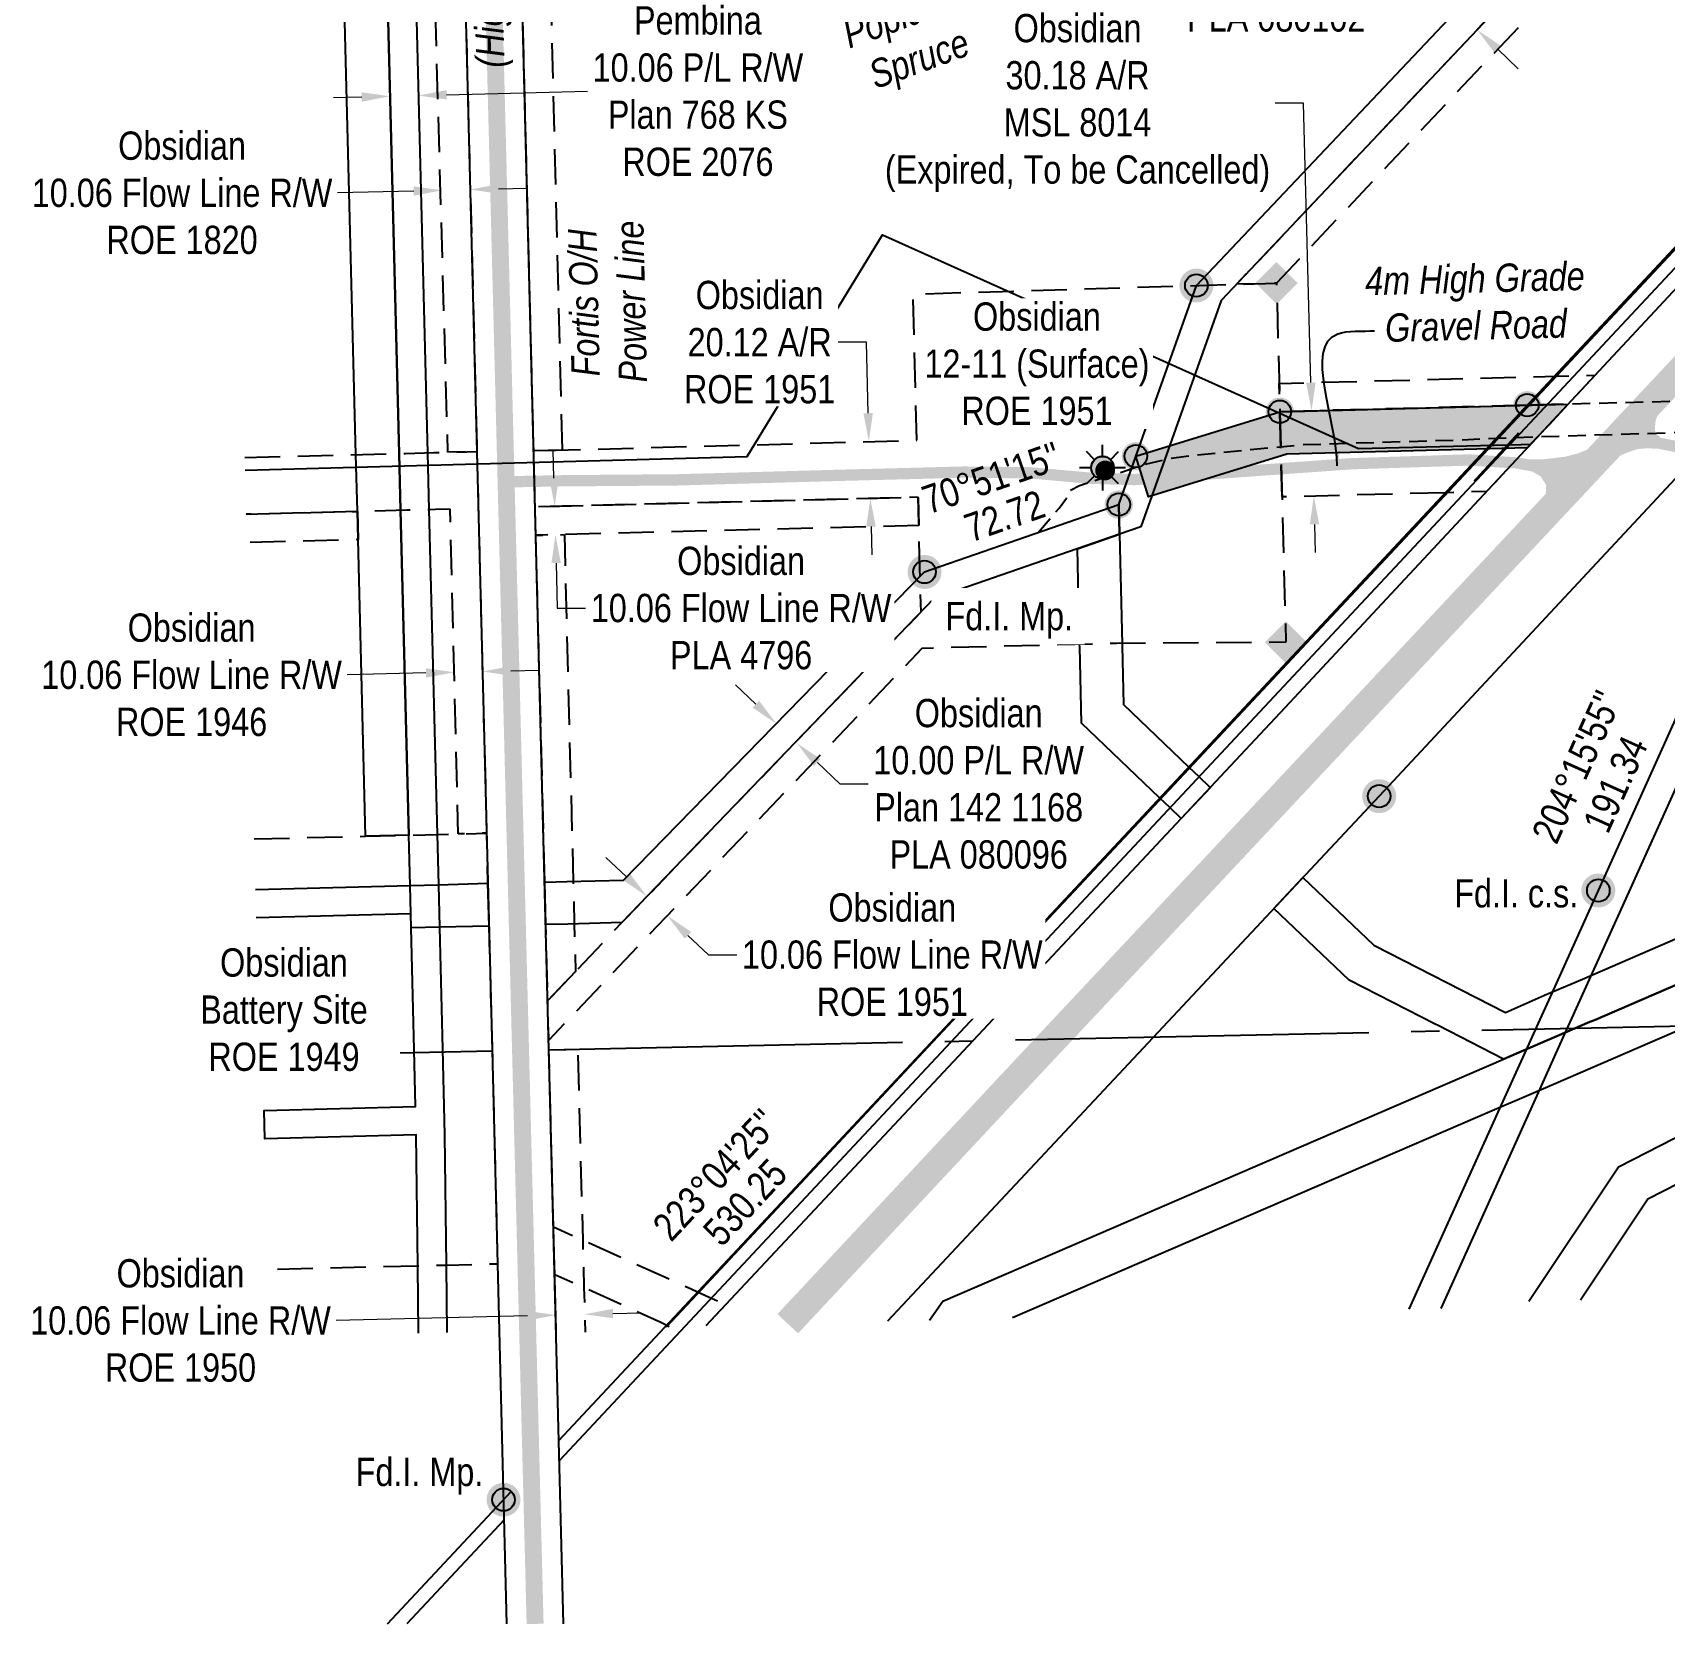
# Model space of a CAD drawing. Extents: x 616014 to 620263, y 5887660 to 5890842.
# Drawn here: x 618886 to 619464, y 5887660 to 5888226 of the extents above; entities that cross this region are included whole.
import ezdxf
from ezdxf.enums import TextEntityAlignment as Align

# ---------------------------------------------------------------- set-up
doc = ezdxf.new("R2010")
doc.units = 0
doc.header["$LTSCALE"] = 5
doc.header["$PDMODE"] = 34
doc.header["$PDSIZE"] = 0.03
for name, pattern in [('foc-ACCESSROAD', [3.75, 2.5, -1.25]), ('foc-FLOWLINE', [3.75, 2.5, -1.25]), ('foc-QUARTERLINE', [33, 25, -3, 2, -3]), ('foc-TIELINE', [1.875, 1.25, -0.625]), ('UG_PIPE', [1.875, 1.25, -0.625])]:
    doc.linetypes.add(name, pattern=pattern)
doc.layers.get('Defpoints').update_dxf_attribs({"color": 9})
for name, color, linetype, lineweight in [('AS-GENERAL', 48, 'Continuous', 18), ('C-AR-T', 13, 'Continuous', 9), ('C-FLOWLINE-T', 13, 'Continuous', 9), ('C-RW-T', 13, 'Continuous', 9), ('C-WS-T', 13, 'Continuous', 9), ('F-RW-T', 190, 'Continuous', 9), ('T-TEXT', 48, 'Continuous', 18)]:
    doc.layers.add(name, color=color, linetype=linetype, lineweight=lineweight)
for name, color, linetype in [('AS-PIPE-UG', 44, 'UG_PIPE'), ('AS-POWER', 104, 'foc-POWER'), ('AS-ROADS', 254, 'Continuous'), ('AS-SYMBOL', 7, 'Continuous'), ('AS-TELUS', 224, 'foc-TEL'), ('C-AR', 13, 'foc-ACCESSROAD'), ('C-FLOWLINE', 13, 'foc-FLOWLINE'), ('C-RW', 13, 'Continuous'), ('C-WS', 13, 'foc-ACCESSROAD'), ('C-WS-S', 8, 'Continuous'), ('F-EZE', 190, 'foc-FLOWLINE'), ('F-RW', 190, 'Continuous'), ('L-BD', 7, 'Continuous'), ('L-MON', 1, 'Continuous'), ('L-SEC', 7, 'Continuous'), ('L-SECQ', 8, 'foc-QUARTERLINE'), ('L-TIE', 7, 'foc-TIELINE'), ('L-TITLEDB', 4, 'Continuous'), ('P-PROPOSED', 10, 'Continuous'), ('P-PROPOSED-H', 21, 'Continuous'), ('T-BUSH-T', 110, 'Continuous')]:
    doc.layers.add(name, color=color, linetype=linetype)
doc.styles.add('80CG', font='ARIALN.TTF', dxfattribs={"height": 10})
doc.styles.add('80L', font='ARIALN.TTF', dxfattribs={"height": 10})
doc.styles.add('80LS', font='ARIALNI.TTF', dxfattribs={"height": 10})
doc.styles.add('foc-LtypeFont', font='ARIALN.TTF', dxfattribs={"height": 7.35})
doc.linetypes.add('foc-POWER', pattern='A,6,-1,["P",foc-LtypeFont,S=0.2,R=0,X=-0.625,Y=-0.75],-1.24,4', length=12.24)
doc.linetypes.add('foc-POWER-NOLINE', pattern='A,0,-4,["P",foc-LtypeFont,S=0.2,R=0,X=-0.625,Y=-0.75],-8.24', length=12.24)
doc.linetypes.add('foc-TEL', pattern='A,2,-1,["T",foc-LtypeFont,S=0.2,R=0,X=-0.425,Y=-0.75],-1.24,8', length=12.24)
doc.linetypes.add('foc-TEL-NOLINE', pattern='A,0,-2,["T",foc-LtypeFont,S=0.2,R=0,X=-0.425,Y=-0.75],-10.24', length=12.24)
doc.dimstyles.new('Compass 5 000', dxfattribs={"dimscale": 5, "dimtxt": 9, "dimasz": 2, "dimexe": 0.2, "dimexo": 0.0625, "dimgap": 0.5, "dimtad": 0, "dimtih": 1, "dimtoh": 1, "dimzin": 0, "dimdsep": 46, "dimtxsty": '80CG', "dimcen": 0.1, "dimse1": 1, "dimse2": 1, "dimclrd": 256, "dimclrt": 256, "dimaunit": 1, "dimadec": 4, "dimazin": 0, "dimtfac": 0.06, "dimtofl": 0, "dimtmove": 0, "dimatfit": 1, "dimfxl": 0.2, "dimtolj": 1, "dimtzin": 0, "dimlwd": -1, "dimarcsym": 0})

# ---------------------------------------------------------------- blocks, each defined once
blk = doc.blocks.new('*D429')
at = {"layer": 'C-RW-T', "transparency": 16777216}
for p, q in [((619375.36, 5888247.66), (619365.36, 5888247.66)), ((619382.85, 5888240.51), (619375.36, 5888247.66)), ((619404.56, 5888219.8), (619411.79, 5888212.89))]:
    blk.add_line(p, q, dxfattribs=at)
for points in [[(619384, 5888241.71), (619381.7, 5888239.3), (619390.09, 5888233.61)], [(619405.71, 5888221), (619403.41, 5888218.59), (619397.32, 5888226.7)]]:
    blk.add_solid(points, dxfattribs=at)
at = {"layer": 'Defpoints', "color": 0, "transparency": 16777216}
for p in [(619415.36, 5888260.1), (619422.6, 5888253.19), (619390.09, 5888233.61)]:
    blk.add_point(p, dxfattribs=at)
at = {"layer": 'C-RW-T', "transparency": 16777216, "insert": (619326.27, 5888247.66), "char_height": 10, "attachment_point": 5, "style": '80CG'}
blk.add_mtext('\\A1;Obsidian\\P10.00 P/L R/W\\PPLA 080102', dxfattribs=at)
blk = doc.blocks.new('*D433')
at = {"layer": 'C-RW-T', "transparency": 16777216}
for p, q in [((619142.25, 5887988.09), (619135, 5887994.97)), ((619163.98, 5887967.46), (619171.94, 5887959.89)), ((619171.94, 5887959.89), (619181.94, 5887959.89))]:
    blk.add_line(p, q, dxfattribs=at)
for points in [[(619143.4, 5887989.3), (619141.1, 5887986.88), (619149.5, 5887981.2)], [(619165.13, 5887968.66), (619162.83, 5887966.25), (619156.73, 5887974.34)]]:
    blk.add_solid(points, dxfattribs=at)
at = {"layer": 'Defpoints', "color": 0, "transparency": 16777216}
for p in [(619156.47, 5887988.55), (619149.5, 5887981.2), (619163.7, 5887981.69)]:
    blk.add_point(p, dxfattribs=at)
at = {"layer": 'C-RW-T', "transparency": 16777216, "insert": (619221.03, 5887959.89), "char_height": 10, "attachment_point": 5, "style": '80CG'}
blk.add_mtext('\\A1;Obsidian\\P10.00 P/L R/W\\PPlan 142 1168\\PPLA 080096', dxfattribs=at)
blk = doc.blocks.new('*D434')
at = {"layer": 'C-AR-T', "transparency": 16777216}
for p, q in [((619181.31, 5888116.13), (619171.31, 5888116.13)), ((619181.95, 5888091.04), (619181.31, 5888116.13)), ((619182.97, 5888050.93), (619183.22, 5888040.93))]:
    blk.add_line(p, q, dxfattribs=at)
for points in [[(619183.62, 5888091.09), (619180.28, 5888091), (619182.2, 5888081.05)], [(619184.63, 5888050.97), (619181.3, 5888050.88), (619182.71, 5888060.92)]]:
    blk.add_solid(points, dxfattribs=at)
at = {"layer": 'Defpoints', "color": 0, "transparency": 16777216}
for p in [(619159.47, 5888080.47), (619182.2, 5888081.05), (619159.98, 5888060.35)]:
    blk.add_point(p, dxfattribs=at)
at = {"layer": 'C-AR-T', "transparency": 16777216, "insert": (619143.57, 5888116.13), "char_height": 10, "attachment_point": 5, "style": '80CG', "bg_fill": 3, "box_fill_scale": 1.1, "bg_fill_color": 256, "bg_fill_true_color": 13158600, "bg_fill_transparency": 0}
blk.add_mtext('\\A1;Obsidian\\P20.12 A/R\\PROE 1951', dxfattribs=at)
blk = doc.blocks.new('*D435')
at = {"layer": 'C-FLOWLINE-T', "transparency": 16777216}
for p, q in [((619096.46, 5887927.02), (619089.22, 5887933.91)), ((619118.24, 5887906.32), (619125.48, 5887899.43)), ((619125.48, 5887899.43), (619135.48, 5887899.43))]:
    blk.add_line(p, q, dxfattribs=at)
for points in [[(619097.61, 5887928.23), (619095.32, 5887925.81), (619103.71, 5887920.13)], [(619119.39, 5887907.53), (619117.09, 5887905.11), (619110.99, 5887913.21)]]:
    blk.add_solid(points, dxfattribs=at)
at = {"layer": 'Defpoints', "color": 0, "transparency": 16777216}
for p in [(619174.93, 5887995.05), (619182.21, 5887988.14), (619103.71, 5887920.13)]:
    blk.add_point(p, dxfattribs=at)
at = {"layer": 'C-FLOWLINE-T', "transparency": 16777216, "insert": (619190.48, 5887899.43), "char_height": 10, "attachment_point": 5, "style": '80CG', "bg_fill": 3, "box_fill_scale": 1.1, "bg_fill_color": 256, "bg_fill_true_color": 13158600, "bg_fill_transparency": 0}
blk.add_mtext('\\A1;Obsidian\\P10.06 Flow Line R/W\\PROE 1951', dxfattribs=at)
blk = doc.blocks.new('*D436')
at = {"layer": 'C-FLOWLINE-T', "transparency": 16777216}
for p, q in [((619070.85, 5888068.09), (619070.6, 5888078.09)), ((619071.61, 5888038.03), (619072.02, 5888022.06)), ((619072.02, 5888022.06), (619082.02, 5888022.06))]:
    blk.add_line(p, q, dxfattribs=at)
for points in [[(619072.52, 5888068.13), (619069.19, 5888068.05), (619071.11, 5888058.09)], [(619073.28, 5888038.07), (619069.95, 5888037.99), (619071.36, 5888048.03)]]:
    blk.add_solid(points, dxfattribs=at)
at = {"layer": 'Defpoints', "color": 0, "transparency": 16777216}
for p in [(619148.77, 5888060.06), (619071.36, 5888048.03), (619149.03, 5888050)]:
    blk.add_point(p, dxfattribs=at)
at = {"layer": 'C-FLOWLINE-T', "transparency": 16777216, "insert": (619137.02, 5888022.06), "char_height": 10, "attachment_point": 5, "style": '80CG', "bg_fill": 3, "box_fill_scale": 1.1, "bg_fill_color": 256, "bg_fill_true_color": 13158600, "bg_fill_transparency": 0}
blk.add_mtext('\\A1;Obsidian\\P10.06 Flow Line R/W\\PPLA 4796', dxfattribs=at)
blk = doc.blocks.new('*D438')
at = {"layer": 'Defpoints', "color": 0, "transparency": 16777216}
for p in [(619012.66, 5888210.56), (619022.72, 5888210.82), (619022.9, 5888203.42)]:
    blk.add_point(p, dxfattribs=at)
at = {"layer": 'F-RW-T', "transparency": 16777216}
for p, q in [((619002.85, 5888202.91), (618992.86, 5888202.66)), ((619032.9, 5888203.68), (619082.66, 5888204.94))]:
    blk.add_line(p, q, dxfattribs=at)
for points in [[(619002.81, 5888204.58), (619002.9, 5888201.25), (619012.85, 5888203.17)], [(619032.86, 5888205.34), (619032.94, 5888202.01), (619022.9, 5888203.42)]]:
    blk.add_solid(points, dxfattribs=at)
at = {"layer": 'F-RW-T', "transparency": 16777216, "insert": (619121.74, 5888204.94), "char_height": 10, "attachment_point": 5, "style": '80CG'}
blk.add_mtext('\\A1;Pembina\\P10.06 P/L R/W\\PPlan 768 KS\\PROE 2076', dxfattribs=at)
blk = doc.blocks.new('*D441')
at = {"layer": 'C-FLOWLINE-T', "transparency": 16777216}
for p, q in [((619021.25, 5888169.65), (618994.33, 5888168.96)), ((619051.23, 5888170.41), (619061.23, 5888170.66))]:
    blk.add_line(p, q, dxfattribs=at)
for points in [[(619051.19, 5888172.08), (619051.27, 5888168.74), (619041.23, 5888170.16)], [(619021.2, 5888171.31), (619021.29, 5888167.98), (619031.24, 5888169.9)]]:
    blk.add_solid(points, dxfattribs=at)
at = {"layer": 'Defpoints', "color": 0, "transparency": 16777216}
for p in [(619031.24, 5888169.9), (619031.46, 5888161.15), (619041.46, 5888161.4)]:
    blk.add_point(p, dxfattribs=at)
at = {"layer": 'C-FLOWLINE-T', "transparency": 16777216, "insert": (618939.33, 5888168.96), "char_height": 10, "attachment_point": 5, "style": '80CG'}
blk.add_mtext('\\A1;Obsidian\\P10.06 Flow Line R/W\\PROE 1820', dxfattribs=at)
blk = doc.blocks.new('*D442')
at = {"layer": 'C-FLOWLINE-T', "transparency": 16777216}
for p, q in [((619025.57, 5887999.14), (618997.7, 5887998.44)), ((619055.56, 5887999.9), (619065.56, 5888000.16))]:
    blk.add_line(p, q, dxfattribs=at)
for points in [[(619025.53, 5888000.81), (619025.62, 5887997.48), (619035.57, 5887999.4)], [(619055.52, 5888001.57), (619055.6, 5887998.24), (619045.56, 5887999.65)]]:
    blk.add_solid(points, dxfattribs=at)
at = {"layer": 'Defpoints', "color": 0, "transparency": 16777216}
for p in [(619035.56, 5887999.7), (619035.57, 5887999.4), (619045.55, 5887999.95)]:
    blk.add_point(p, dxfattribs=at)
at = {"layer": 'C-FLOWLINE-T', "transparency": 16777216, "insert": (618942.7, 5887998.44), "char_height": 10, "attachment_point": 5, "style": '80CG'}
blk.add_mtext('\\A1;Obsidian\\P10.06 Flow Line R/W\\PROE 1946', dxfattribs=at)
blk = doc.blocks.new('*D452')
at = {"layer": 'C-FLOWLINE-T', "transparency": 16777216}
for p, q in [((619061.53, 5887771.73), (618993.78, 5887770.01)), ((619091.71, 5887772.5), (619101.71, 5887772.75))]:
    blk.add_line(p, q, dxfattribs=at)
for points in [[(619061.49, 5887773.4), (619061.57, 5887770.07), (619071.53, 5887771.99)], [(619091.67, 5887774.17), (619091.75, 5887770.83), (619081.71, 5887772.25)]]:
    blk.add_solid(points, dxfattribs=at)
at = {"layer": 'Defpoints', "color": 0, "transparency": 16777216}
for p in [(619070.3, 5887820.15), (619080.49, 5887820.41), (619071.53, 5887771.99)]:
    blk.add_point(p, dxfattribs=at)
at = {"layer": 'C-FLOWLINE-T', "transparency": 16777216, "insert": (618938.78, 5887770.01), "char_height": 10, "attachment_point": 5, "style": '80CG'}
blk.add_mtext('\\A1;Obsidian\\P10.06 Flow Line R/W\\PROE 1950', dxfattribs=at)
blk = doc.blocks.new('RISER')
h = blk.add_hatch(color=255)
h.dxf.hatch_style = 1
edge = h.paths.add_edge_path()
edge.add_arc((0, 0), 0.7, 0, 360)
blk.add_hatch(color=13).paths.add_polyline_path([(0.58, -0.15), (-0.58, -0.15, 0.774597)])
at = {"color": 13}
blk.add_line((-0.58, -0.15), (0.58, -0.15), dxfattribs=at)
blk.add_circle((0, 0), 0.6, dxfattribs=at)
blk = doc.blocks.new('GAS')
h = blk.add_hatch(color=255)
h.dxf.hatch_style = 1
edge = h.paths.add_edge_path()
edge.add_arc((0, 0), 0.9, 0, 360)
for p, q in [((0, 0.81), (0, 1.62)), ((-0.81, 0), (-1.62, 0)), ((-0.57, 0.57), (-1.14, 1.14)), ((0.57, 0.57), (1.14, 1.14)), ((1.62, 0), (0.81, 0)), ((-0.57, -0.57), (-1.14, -1.14)), ((0, -0.81), (0, -1.62)), ((1.14, -1.14), (0.57, -0.57))]:
    blk.add_line(p, q)
blk.add_circle((0, 0), 0.8)
blk = doc.blocks.new('fdia')
at = {"color": 255, "const_width": 1}
blk.add_lwpolyline([(-0.5, 0, 1), (0.5, 0, 1)], format="xyb", close=True, dxfattribs=at)
blk = doc.blocks.new('Fdiaa')
blk.add_blockref('fdia', (0, 0))
blk = doc.blocks.new('fdib')
at = {"color": 1, "const_width": 1.6}
blk.add_lwpolyline([(-0.4, 0, 1), (0.4, 0, 1)], format="xyb", close=True, dxfattribs=at)
at = {"color": 1}
blk.add_circle((0, 0), 0.8, dxfattribs=at)
blk = doc.blocks.new('Fdibb')
blk.add_blockref('fdib', (0, 0))
blk = doc.blocks.new('fdicc')
for name in ['Fdibb', 'Fdiaa']:
    blk.add_blockref(name, (0, 0))
blk = doc.blocks.new('FDI')
blk.add_blockref('fdicc', (0, 0))
blk = doc.blocks.new('PLIA')
at = {"color": 255, "const_width": 1}
blk.add_lwpolyline([(-0.5, 0, 1), (0.5, 0, 1)], format="xyb", close=True, dxfattribs=at)
blk = doc.blocks.new('PLIAA')
blk.add_blockref('PLIA', (0, 0))
blk = doc.blocks.new('PLIB')
at = {"color": 1}
blk.add_circle((0, 0), 0.8, dxfattribs=at)
blk = doc.blocks.new('PLIBB')
blk.add_blockref('PLIB', (0, 0))
blk = doc.blocks.new('PLICC')
for name in ['PLIAA', 'PLIBB']:
    blk.add_blockref(name, (0, 0))
blk = doc.blocks.new('PLI')
blk.add_blockref('PLICC', (0, 0))
blk = doc.blocks.new('SMONA')
blk.add_hatch(color=255).paths.add_polyline_path([(0, -1.49), (1.49, 0), (0, 1.49), (-1.49, 0)])
blk = doc.blocks.new('SMONAA')
blk.add_blockref('SMONA', (0, 0))
blk = doc.blocks.new('SMONB')
at = {"color": 1}
blk.add_solid([(0, 1.2), (1.2, 0), (-1.2, 0), (0, -1.2)], dxfattribs=at)
blk = doc.blocks.new('SMONBB')
blk.add_blockref('SMONB', (0, 0))
blk = doc.blocks.new('SMONCC')
for name in ['SMONAA', 'SMONBB']:
    blk.add_blockref(name, (0, 0))
blk = doc.blocks.new('FDIBAR')
blk.add_blockref('SMONCC', (0, 0))
blk = doc.blocks.new('*D482')
at = {"layer": 'C-AR-T', "transparency": 16777216}
for p, q in [((619335.93, 5888200.77), (619325.93, 5888200.77)), ((619338.5, 5888101.88), (619335.93, 5888200.77)), ((619339.8, 5888051.72), (619340.06, 5888041.73))]:
    blk.add_line(p, q, dxfattribs=at)
for points in [[(619340.17, 5888101.92), (619336.83, 5888101.83), (619338.76, 5888091.88)], [(619341.47, 5888051.77), (619338.14, 5888051.68), (619339.54, 5888061.72)]]:
    blk.add_solid(points, dxfattribs=at)
at = {"layer": 'Defpoints', "color": 0, "transparency": 16777216}
for p in [(619338.76, 5888091.88), (619379.31, 5888092.93), (619380.09, 5888062.77)]:
    blk.add_point(p, dxfattribs=at)
at = {"layer": 'C-AR-T', "transparency": 16777216, "insert": (619255.99, 5888200.77), "char_height": 10, "attachment_point": 5, "style": '80CG'}
blk.add_mtext('\\A1;Obsidian\\P30.18 A/R\\PMSL 8014\\P(Expired, To be Cancelled)', dxfattribs=at)

msp = doc.modelspace()

# ---------------------------------------------------------------- hatches: boundary and pattern name
at = {"layer": 'AS-ROADS'}
h = msp.add_hatch(color=256, dxfattribs=at)
h.dxf.hatch_style = 1
h.paths.add_polyline_path([(619445.859, 5888074.899), (619448.804, 5888076.444), (619450.497, 5888077.18), (619454.067, 5888078.357), (619457.233, 5888078.652), (619459.552, 5888078.541), (619462.349, 5888078.431), (619460.755, 5888080.551), (619461.721, 5888082.054), (619462.679, 5888082.054), (619462.126, 5888082.459), (619461.058, 5888083.379), (619460.285, 5888084.373), (619460.138, 5888085.846), (619460.434, 5888088.538), (619461.796, 5888092.072), (619449.764, 5888086.753), (619446.441, 5888078.036), (619446.287, 5888076.357)])
h = msp.add_hatch(color=256, dxfattribs=at)
h.dxf.hatch_style = 1
h.paths.add_polyline_path([(619415.074, 5888071.389), (619419.756, 5888068.674), (619421.723, 5888065.586), (619421.536, 5888060.906), (619425.001, 5888062.403), (619432.68, 5888073.635), (619437.46, 5888076.365), (619438.584, 5888079.079), (619432.965, 5888076.833), (619428.657, 5888075.709), (619422.663, 5888074.961), (619419.666, 5888074.68), (619415.546, 5888074.68), (619414.422, 5888073.089)])
at = {"layer": 'P-PROPOSED-H'}
h = msp.add_hatch(color=256, dxfattribs=at)
h.dxf.hatch_style = 1
h.paths.add_polyline_path([(619429.463, 5888094.238), (619415.047, 5888078.773), (619330.001, 5888076.563), (619281.082, 5888061.406), (619276.618, 5888075.815), (619327.527, 5888091.588)])

# ---------------------------------------------------------------- linework, layer by layer
at = {"layer": 'AS-GENERAL', "const_width": 1, "flags": 128}
msp.add_lwpolyline([(619396.422, 5888066.945), (619412.126, 5888083.986)], dxfattribs=at)
at = {"layer": 'AS-POWER', "linetype": 'foc-POWER-NOLINE', "flags": 128}
msp.add_lwpolyline([(619071.591, 5887766.792), (619069.077, 5887865.833), (619048.659, 5888670.263), (619046.103, 5888770.448)], dxfattribs=at)
at = {"layer": 'AS-POWER', "flags": 128}
msp.add_lwpolyline([(618961.613, 5888070.937), (619139.144, 5888075.763), (619187.053, 5888154.167), (619355.339, 5888078.56), (619412.867, 5888079.977), (619416.251, 5888080.064)], dxfattribs=at)
at = {"layer": 'AS-ROADS', "flags": 128}
for points, const_width in [([(619036.051, 5888770.169), (619038.083, 5888690.102), (619059.022, 5887865.662), (619064.174, 5887662.716)], 5.998), ([(619153.516, 5887768.918), (619234.04, 5887855.123), (619307.283, 5887933.233), (619317.547, 5887944.204), (619413.362, 5888046.465), (619442.458, 5888077.524), (619452.1, 5888087.819), (619491.571, 5888129.965), (619500.931, 5888139.981), (619511.556, 5888151.333), (619614.972, 5888262.279), (619636.271, 5888285.135), (619792.092, 5888451.78), (619802.367, 5888462.769), (619873.71, 5888539.057), (619955.396, 5888626.399)], 9.993), ([(619447.796, 5888083.224), (619477.513, 5888077.264), (619500.324, 5888077.509), (619544.114, 5888078.934), (619594.385, 5888080.159), (619624.26, 5888081.318), (619640.407, 5888072.936), (619663.631, 5888066.608), (619674.326, 5888069.796), (619677.34, 5888079.895), (619673.197, 5888087.544), (619663.703, 5888090.028), (619648.939, 5888085.981), (619624.26, 5888081.318)], 3.999), ([(619056.527, 5888066.817), (619074.535, 5888067.146), (619114.133, 5888067.456), (619171.534, 5888069.062), (619215.681, 5888070.208), (619239.088, 5888069.973), (619260.338, 5888068.059), (619276.164, 5888067.565), (619313.57, 5888070.378), (619353.15, 5888073.19), (619394.434, 5888074.503), (619411.06, 5888073.47), (619434.818, 5888069.369)], 3.999)]:
    msp.add_lwpolyline(points, dxfattribs=dict(at, const_width=const_width))
at = {"layer": 'AS-TELUS', "linetype": 'foc-TEL-NOLINE', "flags": 128}
msp.add_lwpolyline([(619110.618, 5887767.805), (619121.466, 5887779.395), (619204.789, 5887868.666), (619284.984, 5887954.196), (619383.961, 5888059.945), (619480.386, 5888162.978), (619613.77, 5888306.537), (619768.632, 5888472.789), (619858.443, 5888569.353), (619954.262, 5888672.259)], dxfattribs=at)
at = {"layer": 'C-AR', "flags": 128}
msp.add_lwpolyline([(619111.576, 5887767.83), (619108.641, 5887769.339), (619079.141, 5887782.668), (619071.098, 5887786.237), (619070.668, 5887803.165), (619078.688, 5887799.605), (619119.639, 5887781.102), (619124.448, 5887778.929), (619131.559, 5887775.62), (619124.58, 5887768.167)], dxfattribs=at)
at = {"layer": 'C-FLOWLINE', "flags": 128}
msp.add_lwpolyline([(619199.883, 5888051.289), (619072.234, 5888048.051), (619064.457, 5888047.854), (619064.202, 5888057.916), (619199.628, 5888061.352), (619199.883, 5888051.289)], close=True, dxfattribs=at)
msp.add_lwpolyline([(619071.62, 5887765.649), (619071.098, 5887786.237), (619070.668, 5887803.165), (619069.077, 5887865.833), (619079.204, 5887866.09), (619081.009, 5887798.521), (619081.462, 5887781.583), (619081.88, 5887765.915)], dxfattribs=at)
at = {"layer": 'C-RW', "flags": 128}
for points in [[(618951.83, 5888456.529), (618991.155, 5888457.527), (618990.644, 5888477.652), (618985.799, 5888668.629), (619001.052, 5888669.025), (619005.889, 5888478.039), (619006.399, 5888457.915), (619016.452, 5888458.169), (619021.631, 5888458.301), (619033.912, 5888458.613), (619034.166, 5888448.609), (619021.885, 5888448.298), (619016.706, 5888448.164), (619006.652, 5888447.904), (619016.05, 5888076.821), (619016.56, 5888056.695), (619019.471, 5887941.771), (619004.227, 5887941.387), (619001.57, 5888046.307), (619001.317, 5888056.309), (619000.807, 5888076.433), (618991.409, 5888447.51), (618952.085, 5888446.493)], [(619568.018, 5887932.22), (619438.77, 5887876.364), (619437.155, 5887875.683), (619425.52, 5887870.665), (619411.993, 5887864.865), (619406.669, 5887862.565), (619383.478, 5887874.398), (619382.435, 5887874.931), (619352.084, 5887890.418), (619325.427, 5887915.789), (619335.676, 5887926.733), (619360.792, 5887902.802), (619407.321, 5887879.058), (619421.157, 5887885.117), (619434.585, 5887890.792), (619516.148, 5887926.173)], [(618965.299, 5887922.517), (619019.977, 5887923.915), (619029.976, 5887924.167), (619047.373, 5887924.77), (619047.847, 5887909.613), (619030.356, 5887909.178), (619020.302, 5887908.928), (619020.176, 5887913.91), (618965.566, 5887912.518)]]:
    msp.add_lwpolyline(points, dxfattribs=at)
for points in [[(619278.394, 5888050.85), (619270.822, 5888048.222), (619270.577, 5888058.718), (619298.019, 5888136.217), (619592.588, 5888447.813), (619646.093, 5888503.891), (619653.328, 5888496.987), (619592.897, 5888433.651), (619306.746, 5888130.903), (619278.394, 5888050.85)], [(619075.728, 5887910.327), (619067.953, 5887910.128), (619067.573, 5887925.124), (619075.347, 5887925.323), (619095.459, 5887925.837), (619201.9, 5888034.887), (619270.577, 5888058.718), (619270.822, 5888048.222), (619205.177, 5888025.443), (619094.867, 5887910.824), (619075.728, 5887910.327)], [(619302.956, 5887958.629), (619292.668, 5887947.697), (619288.595, 5887951.574), (619284.981, 5887955.017), (619257.386, 5887981.392), (619256.755, 5888008.403), (619256.74, 5888009.05), (619255.945, 5888043.06), (619270.822, 5888048.222), (619271.733, 5888009.383), (619271.748, 5888008.741), (619272.232, 5887988.007), (619295.28, 5887965.957), (619298.889, 5887962.509), (619302.692, 5887958.876)]]:
    msp.add_lwpolyline(points, close=True, dxfattribs=at)
at = {"layer": 'C-WS', "flags": 128}
for points in [[(619717.953, 5888518.723), (619720.341, 5888424.645), (619720.392, 5888422.647), (619718.433, 5888422.597), (619674.047, 5888421.47), (619662.879, 5888421.187), (619593.258, 5888419.421), (619326.359, 5888137.074), (619312.173, 5888136.645), (619592.897, 5888433.651), (619592.588, 5888447.813), (619592.155, 5888462.861), (619591.867, 5888473.511), (619308.301, 5888465.831), (619201.68, 5888462.944), (619054.023, 5888458.945), (619053.512, 5888479.052), (619201.188, 5888483.051), (619307.801, 5888485.938), (619591.374, 5888493.618), (619591.157, 5888502.206), (619590.031, 5888546.553), (619717.165, 5888549.78), (619717.366, 5888541.864), (619717.953, 5888518.723)], [(619327.538, 5888091.588), (619329.651, 5888010.017), (619269.772, 5888009.592), (619200.986, 5888007.846), (619068.99, 5887869.264), (619068.635, 5887883.269), (619076.212, 5887891.191), (619094.867, 5887910.824), (619200.643, 5888020.732), (619200.274, 5888035.878), (619199.883, 5888051.289), (619199.628, 5888061.352), (619064.202, 5888057.916), (619063.7, 5888077.726), (619071.476, 5888077.923), (619199.118, 5888081.477), (619197.806, 5888133.187), (619326.359, 5888137.074), (619327.538, 5888091.588)], [(619386.099, 5888062.931), (619328.319, 5888061.429), (619327.538, 5888091.588), (619429.463, 5888094.238), (619400.631, 5888063.309), (619386.099, 5888062.931)]]:
    msp.add_lwpolyline(points, close=True, dxfattribs=at)
for points in [[(618951.32, 5888476.654), (618990.644, 5888477.652), (619005.889, 5888478.039), (619015.942, 5888478.294), (619033.401, 5888478.737), (619033.911, 5888458.661), (619043.586, 5888077.472), (619033.338, 5888077.252), (619022.509, 5888458.328), (619016.452, 5888458.169), (619006.399, 5888457.915), (618991.155, 5888457.527), (618951.83, 5888456.529)], [(618961.5, 5888075.386), (619003.112, 5888076.442), (619018.35, 5888076.83), (619028.4, 5888077.086), (619033.598, 5888077.218), (619043.586, 5888077.472), (619047.013, 5887942.456), (619037.025, 5887942.202), (619034.109, 5888057.1), (619028.909, 5888056.968), (619018.859, 5888056.712), (619003.622, 5888056.326), (618962.01, 5888055.27)], [(618964.82, 5887940.426), (619004.227, 5887941.387), (619019.471, 5887941.771), (619029.524, 5887942.018), (619034.732, 5887942.145), (619047.013, 5887942.456), (619047.373, 5887924.77), (619047.847, 5887909.613), (619048.942, 5887866.465), (619049.16, 5887857.892), (619050.883, 5887790.019), (619032.714, 5887789.571), (619022.688, 5887789.325), (619007.442, 5887788.951), (618972.181, 5887788.085), (618968.893, 5887788.005)]]:
    msp.add_lwpolyline(points, dxfattribs=at)
at = {"layer": 'F-EZE', "flags": 128}
for points in [[(619073.77, 5888077.981), (619063.7, 5888077.726), (619054.278, 5888448.892), (619064.354, 5888449.147), (619073.77, 5888077.981)], [(619415.017, 5888093.862), (619327.538, 5888091.588), (619327.279, 5888101.581), (619439.017, 5888104.486), (619429.463, 5888094.238), (619415.017, 5888093.862)], [(619078.448, 5887893.544), (619068.635, 5887883.269), (619067.953, 5887910.128), (619067.573, 5887925.123), (619064.457, 5888047.854), (619074.527, 5888048.109), (619077.64, 5887925.381), (619078.021, 5887910.385), (619078.448, 5887893.544)]]:
    msp.add_lwpolyline(points, close=True, dxfattribs=at)
msp.add_lwpolyline([(618962.009, 5888055.311), (619001.317, 5888056.309), (619001.57, 5888046.307), (618962.263, 5888045.309)], dxfattribs=at)
at = {"layer": 'F-RW', "flags": 128}
for points in [[(619072.586, 5887727.601), (619480.546, 5888163.951), (619611.939, 5888308.24), (619633.337, 5888331.303), (619718.433, 5888422.597), (619720.341, 5888424.645), (619766.803, 5888474.493), (619777.22, 5888485.806), (619856.612, 5888571.056), (619954.173, 5888675.833)], [(619954.35, 5888668.702), (619856.789, 5888563.939), (619780.973, 5888482.509), (619770.593, 5888471.36), (619626.915, 5888317.043), (619605.517, 5888293.98), (619484.197, 5888160.537), (619072.767, 5887720.476)], [(619022.98, 5887765.532), (619022.688, 5887789.325), (619022.118, 5887835.706), (618968.55, 5887834.361), (618968.308, 5887844.402), (619021.876, 5887845.746), (619021.395, 5887865.8), (619020.302, 5887908.928), (619020.176, 5887913.91), (619019.977, 5887923.915), (619019.471, 5887941.771), (619016.56, 5888056.695), (619016.05, 5888076.821), (619006.652, 5888447.904)], [(619016.706, 5888448.164), (619026.104, 5888077.077), (619026.614, 5888056.951), (619029.524, 5887942.018), (619029.976, 5887924.167), (619030.356, 5887909.178), (619031.449, 5887866.042), (619032.175, 5887835.753), (619032.714, 5887789.571), (619032.992, 5887765.792)], [(619415.542, 5887776.879), (619447.321, 5887824.473), (619555.734, 5887879.935), (619556.169, 5887879.944), (619691.911, 5887949.604), (619703.419, 5887973.446), (619730.971, 5888032.096), (619728.52, 5888071.533), (619727.538, 5888086.499), (619724.686, 5888130.188), (619797.041, 5888256.177)], [(619810.242, 5888248.442), (619739.982, 5888126.606), (619742.542, 5888087.179), (619743.522, 5888072.21), (619746.305, 5888029.455), (619738.257, 5888012.437), (619723.965, 5887982.222), (619703.31, 5887938.552), (619590.553, 5887880.682), (619590.135, 5887880.674), (619457.697, 5887812.96), (619433.866, 5887777.281)], [(619203.653, 5887770.219), (619208.378, 5887776.941), (619406.669, 5887862.565), (619411.993, 5887864.865), (619425.52, 5887870.665), (619437.155, 5887875.683), (619438.77, 5887876.364), (619568.018, 5887932.22), (619627.38, 5887957.87), (619630.616, 5887959.269), (619708.692, 5887993.008), (619711.342, 5887994.154), (619736.378, 5888012.536), (619807.374, 5888075.572), (619825.297, 5888091.464), (619867.609, 5888128.969), (619965.541, 5888216.027)], [(619966.034, 5888196.118), (619868.105, 5888109.071), (619849.625, 5888092.681), (619831.701, 5888076.783), (619728.034, 5887984.781), (619722.207, 5887982.265), (619701.696, 5887973.406), (619479.951, 5887877.411), (619479.39, 5887877.397), (619416.351, 5887850.153), (619402.659, 5887844.256), (619232.997, 5887770.98)], [(619373.286, 5887774.011), (619404.717, 5887843.707), (619414.048, 5887864.317), (619418.946, 5887875.261), (619423.21, 5887884.571), (619440.161, 5887922.186), (619518.767, 5888096.559), (619541.856, 5888147.778), (619563.204, 5888170.838), (619533.935, 5888105.736), (619449.329, 5887918.053), (619430.06, 5887875.545), (619427.574, 5887870.12), (619418.408, 5887849.606), (619384.481, 5887774.303)], [(619011.923, 5887662.716), (619055.747, 5887709.59)], [(619053.18, 5887699.525), (619018.765, 5887662.716)]]:
    msp.add_lwpolyline(points, dxfattribs=at)
at = {"layer": 'L-SEC'}
for p, q in [((619028.553, 5888669.74), (619048.969, 5887865.407)), ((619069.075, 5887865.917), (619048.659, 5888670.263)), ((619074.233, 5887662.716), (619069.075, 5887865.917)), ((619048.969, 5887865.407), (619054.114, 5887662.716))]:
    msp.add_line(p, q, dxfattribs=at)
at = {"layer": 'L-SECQ'}
for p, q in [((619069.077, 5887865.833), (619838.945, 5887882.142)), ((618949.026, 5887863.29), (619048.969, 5887865.407))]:
    msp.add_line(p, q, dxfattribs=at)
at = {"layer": 'L-TIE'}
msp.add_line((619493.497, 5888095.902), (619429.463, 5888094.238), dxfattribs=at)
at = {"layer": 'L-TITLEDB'}
for points in [[(619954.59, 5888658.984), (619825.261, 5888520.696), (619786.722, 5888479.448), (619776.391, 5888468.392), (619508.372, 5888178.885), (619460.066, 5888127.066), (619329.273, 5887986.761), (619124.58, 5887768.167)], [(619956.202, 5888593.796), (619858.642, 5888489.478), (619820.118, 5888448.246), (619809.857, 5888437.266), (619541.856, 5888147.778), (619493.497, 5888095.902), (619362.669, 5887955.559), (619188.753, 5887769.832)]]:
    msp.add_lwpolyline(points, dxfattribs=at)

# ---------------------------------------------------------------- block references
at = {"layer": 'AS-SYMBOL', "xscale": 4.99821265, "yscale": 4.99821265, "zscale": 4.99821265}
msp.add_blockref('RISER', (619265.759, 5888070.789), dxfattribs=at)
at = {"layer": 'C-WS-S', "xscale": 4.99821265, "yscale": 4.99821265, "zscale": 4.99821265}
msp.add_blockref('GAS', (619264.834, 5888071.76), dxfattribs=at)
at = {"layer": 'L-MON', "xscale": 4.99821265, "yscale": 4.99821265, "zscale": 4.99821265}
for name, p in [('FDIBAR', (619326.359, 5888137.074)), ('FDI', (619298.019, 5888136.217)), ('PLI', (619327.527, 5888091.588)), ('PLI', (619415.024, 5888093.864)), ('PLI', (619276.618, 5888075.815)), ('PLI', (619270.576, 5888058.73)), ('FDI', (619201.9, 5888034.887)), ('FDIBAR', (619329.651, 5888010.017)), ('FDI', (619362.669, 5887955.559)), ('FDI', (619053.016, 5887706.669))]:
    msp.add_blockref(name, p, dxfattribs=at)

# ---------------------------------------------------------------- texts
at = {"layer": 'AS-POWER', "insert": (619089.853, 5888130.321), "char_height": 10, "width": 57.1191, "attachment_point": 5, "rotation": 91.349949, "style": '80CG'}
msp.add_mtext('\\A1;{\\fArial Narrow|b0|i1|c0|p34;Fortis O/H\\PPower Line}', dxfattribs=at)
at = {"layer": 'L-BD', "style": '80L'}
for s, height, rotation, p in [("70°51'15''", 9.9964, 19.146, (619225.494, 5888068.211)), ('72.72', 9.9964, 19.146, (619230.166, 5888054.754)), ("204°15'55''", 9.99643, 65.7345, (619432.487, 5887965.974)), ('191.34', 9.9964, 65.7345, (619446.157, 5887959.812)), ('530.25', 9.9964, 46.9259, (619138.412, 5887811.914))]:
    msp.add_text(s, height=height, rotation=rotation, dxfattribs=at).set_placement(p, align=Align.MIDDLE)
at = {"layer": 'T-BUSH-T', "insert": (619186.824, 5888252.574), "char_height": 9.99643, "width": 56.23269, "attachment_point": 2, "rotation": 20, "style": '80LS'}
msp.add_mtext('40cm Pine,\\PPoplar & Spruce', dxfattribs=at)
at = {"layer": 'T-TEXT', "style": '80LS'}
msp.add_text('(High Grade Gravel)', height=9.99643, rotation=91.454017, dxfattribs=at).set_placement((619047.073, 5888264.768), align=Align.MIDDLE_CENTER)
at = {"layer": 'T-TEXT', "insert": (619396.362, 5888143.696), "char_height": 9.99643, "width": 77.46657, "attachment_point": 2, "rotation": 1.395903, "style": '80LS'}
msp.add_mtext('4m High Grade\\PGravel Road', dxfattribs=at)

# ---------------------------------------------------------------- dimensions: what is measured, and where the dimension line sits
at = {"layer": 'C-FLOWLINE-T'}
for base, p1, p2, angle, text, picture, middle in [((619031.243, 5888169.902), (619041.456, 5888161.401), (619031.465, 5888161.147), 181.453921, 'Obsidian\\P10.06 Flow Line R/W\\PROE 1820', '*D441', (618939.328, 5888168.965)), ((619035.57, 5887999.397), (619045.554, 5887999.95), (619035.563, 5887999.697), 181.453926, 'Obsidian\\P10.06 Flow Line R/W\\PROE 1946', '*D442', (618942.698, 5887998.436)), ((619071.528, 5887771.987), (619080.489, 5887820.409), (619070.304, 5887820.151), 181.454794, 'Obsidian\\P10.06 Flow Line R/W\\PROE 1950', '*D452', (618938.776, 5887770.013))]:
    dim = msp.add_linear_dim(base=base, p1=p1, p2=p2, angle=angle, text=text, dimstyle='Compass 5 000', dxfattribs=at)
    dim.commit()
    dim.dimension.update_dxf_attribs({"geometry": picture, "text_midpoint": middle, "dimtype": 161})
at = {"layer": 'C-RW-T'}
dim = msp.add_linear_dim(base=(619390.086, 5888233.606), p1=(619422.6, 5888253.192), p2=(619415.363, 5888260.097), angle=136.344423, text='Obsidian\\P10.00 P/L R/W\\PPLA 080102', dimstyle='Compass 5 000', dxfattribs=at)
dim.commit()
dim.dimension.update_dxf_attribs({"geometry": '*D429', "text_midpoint": (619326.275, 5888247.656), "dimtype": 161})
at = {"layer": 'F-RW-T'}
dim = msp.add_linear_dim(base=(619022.904, 5888203.422), p1=(619012.663, 5888210.562), p2=(619022.717, 5888210.816), angle=1.450803, text='Pembina\\P10.06 P/L R/W\\PPlan 768 KS\\PROE 2076', dimstyle='Compass 5 000', dxfattribs=at)
dim.commit()
dim.dimension.update_dxf_attribs({"geometry": '*D438', "text_midpoint": (619121.742, 5888204.935), "dimtype": 161})

# ---------------------------------------------------------------- leaders
at = {"layer": 'T-TEXT', "path_type": 1}
msp.add_leader([(619347.852, 5888072.394), (619348.017, 5888119.132), (619361.035, 5888120.245)], dimstyle='Compass 5 000', override={"dimgap": 0.5, "dimtad": 0}, dxfattribs=at)

# ---------------------------------------------------------------- next in the draw order: texts
at = {"layer": 'C-WS-T', "char_height": 10, "width": 78.99495, "attachment_point": 5, "style": '80CG', "bg_fill": 3, "box_fill_scale": 1.15, "bg_fill_color": 256, "bg_fill_true_color": 256, "bg_fill_transparency": 0}
for s, insert in [('\\A1;Obsidian\\P12-11 (Surface)\\PROE 1951', (619241.631, 5888108.5)), ('\\A1;Obsidian\\PBattery Site\\PROE 1949', (618975.373, 5887879.975))]:
    msp.add_mtext(s, dxfattribs=dict(at, insert=insert))
at = {"layer": 'L-MON', "char_height": 9.9847, "attachment_point": 1, "style": '80L', "bg_fill": 3, "box_fill_scale": 1.15, "bg_fill_color": 256, "bg_fill_true_color": 256, "bg_fill_transparency": 0}
for s, width, insert in [('Fd.I. c.s.', 43.00985, (619389.177, 5887926.186)), ('Fd.I. Mp.', 44.27712, (619000.72, 5887721.471))]:
    msp.add_mtext_dynamic_manual_height_columns(s, width=width, gutter_width=50, heights=[0], dxfattribs=dict(at, insert=insert))

# ---------------------------------------------------------------- next in the draw order: dimensions: what is measured, and where the dimension line sits
at = {"layer": 'C-FLOWLINE-T'}
dim = msp.add_linear_dim(base=(619071.361, 5888048.029), p1=(619148.77, 5888060.062), p2=(619149.026, 5888049.999), angle=271.452991, text='Obsidian\\P10.06 Flow Line R/W\\PPLA 4796', dimstyle='Compass 5 000', override={"dimtfill": 1}, dxfattribs=at)
dim.commit()
dim.dimension.update_dxf_attribs({"geometry": '*D436', "text_midpoint": (619137.02, 5888022.059), "dimtype": 161})

# ---------------------------------------------------------------- next in the draw order: linework, layer by layer
at = {"layer": 'AS-PIPE-UG', "flags": 128}
msp.add_lwpolyline([(619242.189, 5888049.012), (619249.483, 5888057.474), (619252.098, 5888060.957), (619253.198, 5888063.608), (619256.678, 5888065.52), (619263.467, 5888067.706), (619266.566, 5888068.655), (619270.853, 5888069.926), (619278.487, 5888072.656), (619289.038, 5888075.188), (619297.266, 5888076.253), (619335.437, 5888079.95), (619389.032, 5888081.544), (619409.78, 5888082.46), (619476.401, 5888084.487), (619493.927, 5888085.121), (619549.521, 5888087.038), (619599.837, 5888088.255), (619617.648, 5888087.74), (619626.673, 5888086.849), (619637.896, 5888085.785), (619647.389, 5888084.34), (619653.182, 5888083.688), (619659.603, 5888083.804), (619665.341, 5888084.192)], dxfattribs=at)
at = {"layer": 'P-PROPOSED', "flags": 128}
msp.add_lwpolyline([(619429.463, 5888094.238), (619415.047, 5888078.773), (619330.001, 5888076.563), (619281.082, 5888061.406), (619276.618, 5888075.815), (619327.527, 5888091.588)], close=True, dxfattribs=at)

# ---------------------------------------------------------------- next in the draw order: block references
at = {"layer": 'L-MON', "xscale": 4.99821265, "yscale": 4.99821265, "zscale": 4.99821265}
msp.add_blockref('FDI', (619440.161, 5887922.186), dxfattribs=at)

# ---------------------------------------------------------------- next in the draw order: dimensions: what is measured, and where the dimension line sits
at = {"layer": 'C-AR-T'}
dim = msp.add_linear_dim(base=(619338.759, 5888091.88), p1=(619380.093, 5888062.775), p2=(619379.309, 5888092.934), angle=91.488908, text='Obsidian\\P30.18 A/R\\PMSL 8014\\P(Expired, To be Cancelled)', dimstyle='Compass 5 000', dxfattribs=at)
dim.commit()
dim.dimension.update_dxf_attribs({"geometry": '*D482', "text_midpoint": (619255.99, 5888200.767), "dimtype": 161})
dim = msp.add_linear_dim(base=(619182.203, 5888081.048), p1=(619159.976, 5888060.346), p2=(619159.466, 5888080.471), angle=91.453265, text='Obsidian\\P20.12 A/R\\PROE 1951', dimstyle='Compass 5 000', override={"dimtfill": 1}, dxfattribs=at)
dim.commit()
dim.dimension.update_dxf_attribs({"geometry": '*D434', "text_midpoint": (619143.567, 5888116.129), "dimtype": 161})
at = {"layer": 'C-RW-T', "color": 5}
dim = msp.add_linear_dim(base=(619149.5, 5887981.203), p1=(619163.701, 5887981.686), p2=(619156.474, 5887988.547), angle=136.484851, text='Obsidian\\P10.00 P/L R/W\\PPlan 142 1168\\PPLA 080096', dimstyle='Compass 5 000', dxfattribs=at)
dim.commit()
dim.dimension.update_dxf_attribs({"geometry": '*D433', "text_midpoint": (619221.029, 5887959.894), "dimtype": 161})

# ---------------------------------------------------------------- next in the draw order: texts
at = {"layer": 'L-MON', "insert": (619209.283, 5888024.251), "char_height": 9.9847, "attachment_point": 1, "style": '80L', "bg_fill": 2}
msp.add_mtext_dynamic_manual_height_columns('Fd.I. Mp.', width=44.27712, gutter_width=50, heights=[0], dxfattribs=at)

# ---------------------------------------------------------------- next in the draw order: dimensions: what is measured, and where the dimension line sits
at = {"layer": 'C-FLOWLINE-T'}
dim = msp.add_linear_dim(base=(619103.712, 5887920.13), p1=(619182.212, 5887988.135), p2=(619174.935, 5887995.053), angle=136.450636, text='Obsidian\\P10.06 Flow Line R/W\\PROE 1951', dimstyle='Compass 5 000', override={"dimtfill": 1}, dxfattribs=at)
dim.commit()
dim.dimension.update_dxf_attribs({"geometry": '*D435', "text_midpoint": (619190.485, 5887899.433), "dimtype": 161})

# ---------------------------------------------------------------- next in the draw order: texts
at = {"layer": 'L-BD', "style": '80L'}
msp.add_text("223°04'25''", height=9.99643, rotation=46.9259, dxfattribs=at).set_placement((619128.007, 5887821.642), align=Align.MIDDLE)

doc.saveas('drawing.dxf')
